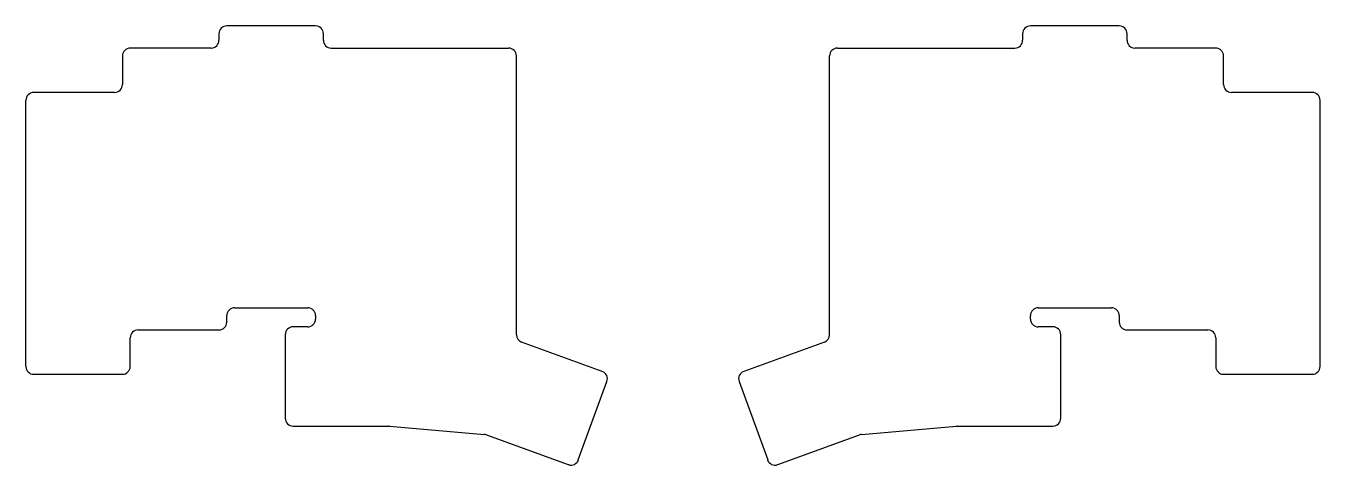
# Model space of a CAD drawing. Header units: millimetres. Extents: x -10 to 238, y -10 to 74.
import ezdxf

# ---------------------------------------------------------------- set-up
doc = ezdxf.new("R2010")
doc.units = ezdxf.units.MM

msp = doc.modelspace()

# ---------------------------------------------------------------- linework, layer by layer
for p, q in [((27, 72.75), (27, 71.5)), ((45.5, 74.25), (28.5, 74.25)), ((47, 71.5), (47, 72.75)), ((181, 72.75), (181, 71.5)), ((199.5, 74.25), (182.5, 74.25)), ((201, 71.5), (201, 72.75)), ((25.5, 70), (10, 70)), ((48.5, 70), (82.5, 70)), ((145.5, 70), (179.5, 70)), ((218, 70), (202.5, 70)), ((8.5, 68.5), (8.5, 63)), ((84, 15.08), (84, 68.5)), ((144, 15.08), (144, 68.5)), ((219.5, 63), (219.5, 68.5)), ((-10, 9), (-10, 60)), ((7, 61.5), (-8.5, 61.5)), ((236.5, 61.5), (221, 61.5)), ((238, 9), (238, 60)), ((30, 20.25), (44, 20.25)), ((184, 20.25), (198, 20.25)), ((28.5, 17.5), (28.5, 18.75)), ((45.5, 18.75), (45.5, 18.09)), ((182.5, 18.09), (182.5, 18.75)), ((199.5, 18.75), (199.5, 17.5)), ((11.5, 16), (27, 16)), ((39.7, 15.09), (39.7, -0.91)), ((44, 16.59), (41.2, 16.59)), ((186.8, 16.59), (184, 16.59)), ((188.3, -0.91), (188.3, 15.09)), ((201, 16), (216.5, 16)), ((10, 9), (10, 14.5)), ((100.44, 8.04), (84.99, 13.67)), ((143.01, 13.67), (127.56, 8.04)), ((218, 14.5), (218, 9)), ((-8.5, 7.5), (8.5, 7.5)), ((219.5, 7.5), (236.5, 7.5)), ((95.86, -8.91), (101.34, 6.12)), ((126.66, 6.12), (132.14, -8.91)), ((41.2, -2.41), (59.54, -2.41)), ((59.67, -2.42), (77.86, -4.01)), ((150.14, -4.01), (168.33, -2.42)), ((168.46, -2.41), (186.8, -2.41)), ((78.24, -4.1), (93.94, -9.81)), ((134.06, -9.81), (149.76, -4.1))]:
    msp.add_line(p, q)
for centre, start, end in [((28.5, 72.75), 90, 180), ((45.5, 72.75), 0, 90), ((182.5, 72.75), 90, 180), ((199.5, 72.75), 0, 90), ((10, 68.5), 90, 180), ((25.5, 71.5), 270, 0), ((48.5, 71.5), 180, 270), ((82.5, 68.5), 0, 90), ((145.5, 68.5), 90, 180), ((179.5, 71.5), 270, 0), ((202.5, 71.5), 180, 270), ((218, 68.5), 0, 90), ((7, 63), 270, 0), ((221, 63), 180, 270), ((-8.5, 60), 90, 180), ((236.5, 60), 0, 90), ((30, 18.75), 90, 180), ((44, 18.75), 0, 90), ((184, 18.75), 90, 180), ((198, 18.75), 0, 90), ((27, 17.5), 270, 0), ((44, 18.09), 270, 0), ((184, 18.09), 180, 270), ((201, 17.5), 180, 270), ((11.5, 14.5), 90, 180), ((41.2, 15.09), 90, 180), ((85.5, 15.08), 180, 250), ((142.5, 15.08), 290, 0), ((186.8, 15.09), 0, 90), ((216.5, 14.5), 0, 90), ((-8.5, 9), 180, 270), ((8.5, 9), 270, 0), ((99.93, 6.63), 340, 70), ((128.07, 6.63), 110, 200), ((219.5, 9), 180, 270), ((236.5, 9), 270, 0), ((41.2, -0.91), 180, 270), ((59.54, -3.91), 85, 90), ((168.46, -3.91), 90, 95), ((186.8, -0.91), 270, 0), ((77.73, -5.51), 70, 85), ((150.27, -5.51), 95, 110), ((94.46, -8.4), 250, 340), ((133.54, -8.4), 200, 290)]:
    msp.add_arc(centre, 1.5, start, end)

doc.saveas('drawing.dxf')
